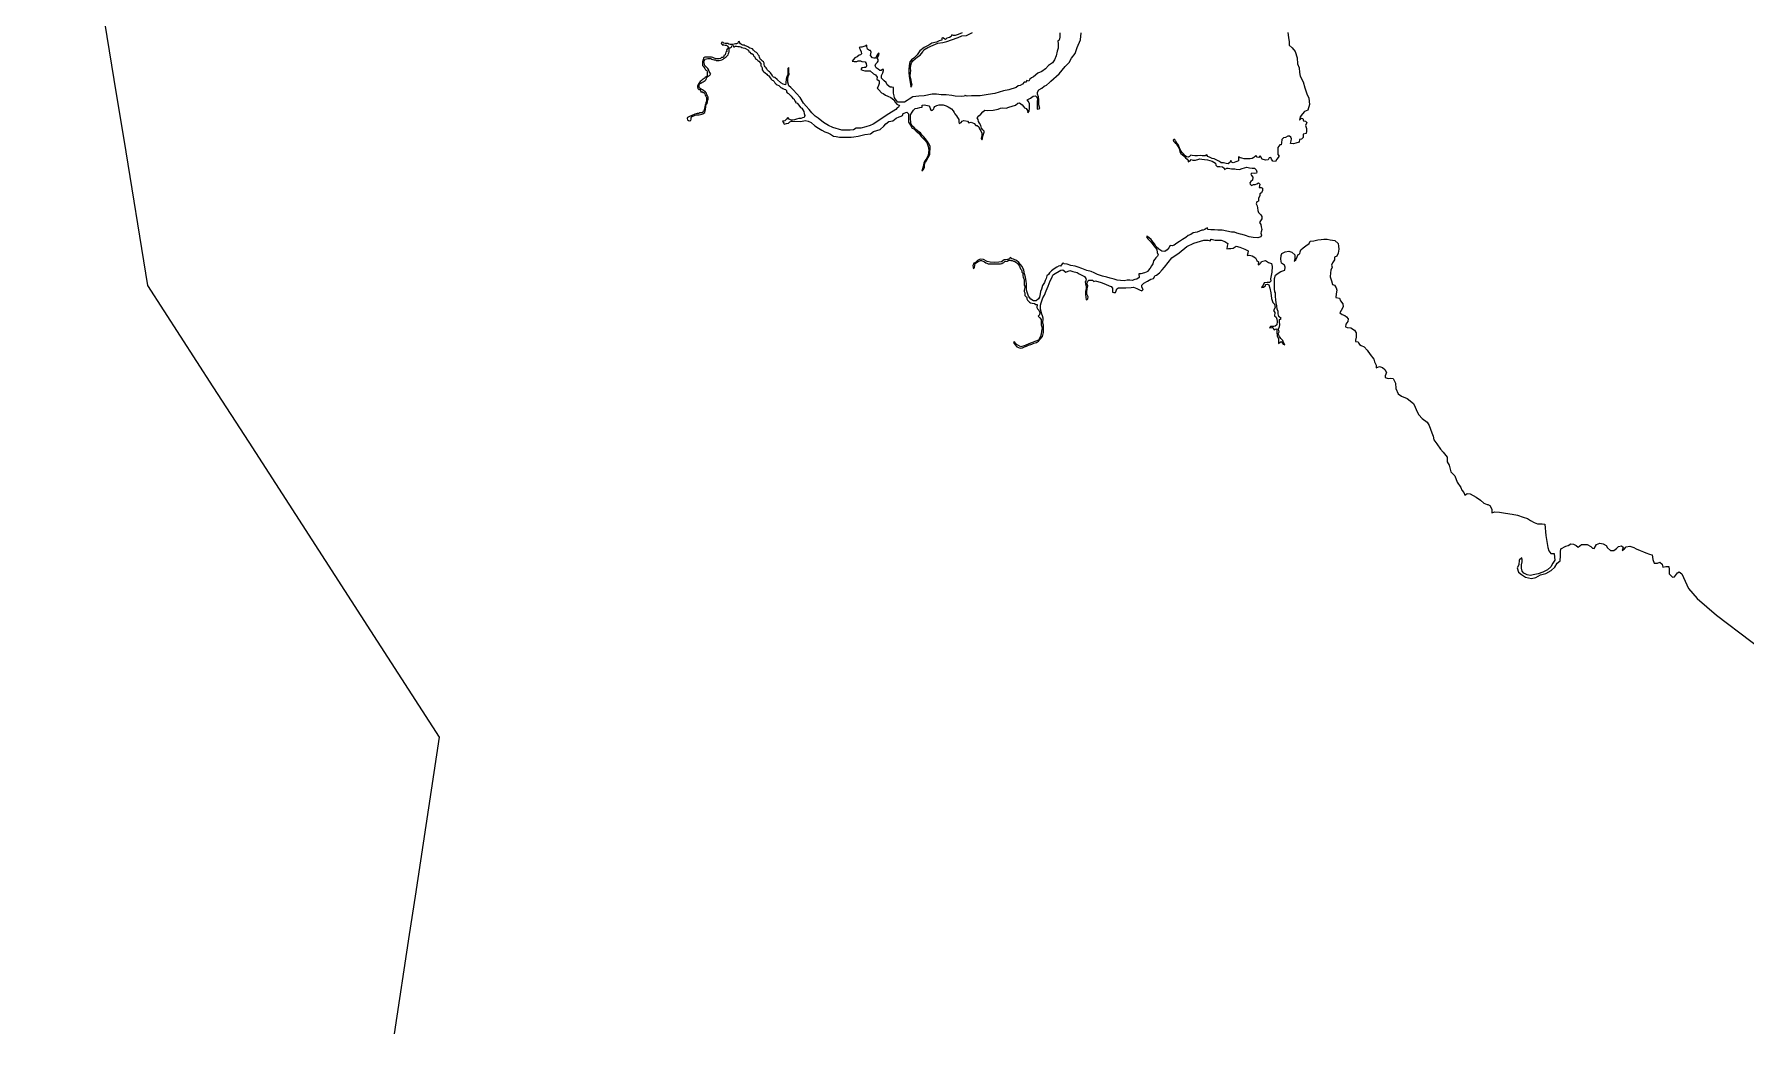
# Model space of a CAD drawing. Extents: x 283583 to 658922, y 889284 to 1241133.
# Drawn here: x 357370 to 366771, y 1113501 to 1118992 of the extents above; entities that cross this region are included whole.
import ezdxf

# ---------------------------------------------------------------- set-up
doc = ezdxf.new("R2010")
doc.units = 0
doc.header["$MEASUREMENT"] = 0
doc.layers.add('138 kV', color=174, linetype='Continuous')
doc.layers.add('GUANACASTE', color=7, linetype='Continuous')

msp = doc.modelspace()

# ---------------------------------------------------------------- linework, layer by layer
at = {"layer": '138 kV'}
for points in [[(357370.1, 1121415.9), (357412.1, 1121158.4), (357455.4, 1120894.1), (357505.7, 1120588.1), (357594.5, 1120044), (357684.1, 1119498), (357728, 1119229.3), (357768.9, 1118979.3), (357820.3, 1118664.9), (357861.4, 1118413.9), (357992.7, 1117612.4), (358351.8, 1117055.7)], [(358351.9, 1117055.8), (358549.1, 1116750.5), (358769, 1116409.9)], [(358768.9, 1116409.8), (358967.7, 1116102.1), (359217.5, 1115715.4), (359594.7, 1115131.1), (359461.8, 1114257.4), (359429.6, 1114046.1), (359346.7, 1113501.5)]]:
    msp.add_lwpolyline(points, dxfattribs=at)
at = {"layer": 'GUANACASTE', "color": 241, "ltscale": 0.8}
for points in [[(363004.1, 1119000.4), (363003.8, 1118975.5), (362998.8, 1118960.3), (362991.7, 1118955.6), (362994.3, 1118938.9), (362994.1, 1118916), (362988.3, 1118898.7), (362983.1, 1118873.8), (362973.1, 1118852.3), (362962.4, 1118835.8), (362941.2, 1118820), (362924.2, 1118802.7), (362904.4, 1118787.6), (362883.3, 1118778.1), (362858.4, 1118757.2), (362847, 1118753.1), (362837.7, 1118744.7), (362833.4, 1118734.3), (362820.6, 1118737), (362818.4, 1118728), (362807, 1118728), (362797.8, 1118717.7), (362785.8, 1118710.8), (362775.2, 1118708.9), (362762.5, 1118700), (362723.8, 1118686.7), (362693.3, 1118680.3), (362646.6, 1118667.2), (362610.3, 1118661), (362566, 1118653.7), (362518.2, 1118652.8), (362495, 1118651.1), (362482.4, 1118655.4), (362481.7, 1118654.7), (362478.9, 1118651.3), (362463.4, 1118650.2), (362427.7, 1118652.1), (362410.3, 1118656), (362379.1, 1118659.5), (362352, 1118660), (362325.1, 1118662), (362301.7, 1118662.5), (362257.3, 1118654.2), (362228, 1118651.8), (362195.9, 1118648), (362175.4, 1118635.7), (362165, 1118627.4), (362150.3, 1118619.2), (362114.2, 1118619.7), (362103.9, 1118629.5), (362094.3, 1118642.8), (362093.8, 1118653.9), (362089.1, 1118667.9), (362089.3, 1118683.9), (362089.5, 1118699.2), (362079.7, 1118701.4), (362072, 1118701.5), (362055.3, 1118713.5), (362049.9, 1118726.8), (362038.1, 1118736.6), (362023.6, 1118751.4), (362024.5, 1118766.1), (362031.6, 1118779.9), (362034.6, 1118792.5), (362034.7, 1118798.7), (362029.8, 1118798.8), (362022.7, 1118793.3), (362015, 1118792.7), (362005.9, 1118800.5), (361994.1, 1118808.3), (361989.3, 1118818.2), (361992.2, 1118829.4), (362001.5, 1118839.1), (362005, 1118844.7), (362005.1, 1118853.1), (362001, 1118859.4), (362003.2, 1118868.5), (362008.9, 1118876.8), (362011.1, 1118884.5), (362009.7, 1118888.7), (362004.8, 1118885.3), (361998.3, 1118875.5), (361994.7, 1118866.5), (361990.4, 1118860.3), (361982, 1118860.4), (361974.3, 1118863.2), (361963.9, 1118875.3), (361965.4, 1118885), (361966.9, 1118892.7), (361964.2, 1118901.8), (361957.8, 1118901.9), (361946, 1118909.7), (361943.3, 1118923.8), (361943.4, 1118931.5), (361934.2, 1118926.7), (361926.4, 1118924), (361915.8, 1118920.6), (361908.8, 1118920.7), (361901.7, 1118918.7), (361905.9, 1118908.1), (361912.8, 1118896.1), (361913.4, 1118883.5), (361908.4, 1118879.4), (361900.7, 1118877.4), (361890.7, 1118868.5), (361877.9, 1118861.6), (361870.1, 1118853.3), (361863, 1118844.3), (361873.6, 1118841.4), (361888.4, 1118842.6), (361896.2, 1118846), (361907.5, 1118845.9), (361915.2, 1118843), (361933.4, 1118840), (361940.3, 1118830.8), (361940.9, 1118817.6), (361937.4, 1118808.6), (361928.2, 1118808.7), (361915.6, 1118806.8), (361909.9, 1118799.2), (361919, 1118794.9), (361932.3, 1118791.9), (361947.7, 1118791.8), (361961, 1118790.2), (361979, 1118775.4), (361990.9, 1118769.7), (361999.2, 1118757.1), (361998.3, 1118745.3), (362010.8, 1118735.4), (362011.3, 1118720.8), (362007, 1118709.7), (362002.7, 1118700.8), (362000.5, 1118695.2), (362008.8, 1118686.1), (362024, 1118670.6), (362032.4, 1118666.3), (362044.9, 1118657.1), (362058.1, 1118651.5), (362074.8, 1118645.1), (362092.1, 1118632.6), (362099.6, 1118618), (362107.1, 1118608.3), (362115.4, 1118604.1), (362122.3, 1118602), (362117.3, 1118591.7), (362110.3, 1118587.6), (362103.2, 1118579.3), (362063.9, 1118554.9), (362021.7, 1118527.6), (361998.4, 1118511.2), (361978.7, 1118498.3), (361961.1, 1118490.8), (361937.3, 1118483.5), (361910, 1118476.2), (361884.9, 1118475.2), (361869.4, 1118467.1), (361851.1, 1118464.5), (361828, 1118464.9), (361805.9, 1118465.7), (361756.5, 1118480.1), (361732.3, 1118490.7), (361705.9, 1118507.7), (361675.5, 1118531.7), (361660.2, 1118542.3), (361640.8, 1118559.9), (361625.7, 1118578.1), (361610.6, 1118596.3), (361595.4, 1118613.8), (361577.6, 1118643.9), (361556.3, 1118667), (361541.1, 1118683.9), (361525.2, 1118698.6), (361514.8, 1118709.2), (361509.4, 1118729.4), (361509.7, 1118749.6), (361512.5, 1118762.9), (361517.5, 1118772.5), (361515, 1118787.7), (361515.2, 1118810.1), (361508.8, 1118804.6), (361509.1, 1118771.2), (361504.1, 1118758.1), (361500.5, 1118745.5), (361498.2, 1118724.7), (361496.7, 1118714.3), (361483.5, 1118717.9), (361471, 1118725), (361450.1, 1118744.1), (361437, 1118754), (361430.7, 1118756.8), (361425.2, 1118761.7), (361422.5, 1118768), (361414.2, 1118780.6), (361408.7, 1118784.9), (361402.4, 1118789.1), (361397.6, 1118794.8), (361393.5, 1118801.1), (361390.7, 1118808.1), (361385.2, 1118813), (361381.8, 1118819.3), (361379.1, 1118826.3), (361379.2, 1118833.9), (361376.5, 1118840.9), (361370.2, 1118844.4), (361364.7, 1118849.4), (361358.4, 1118852.9), (361355.7, 1118859.9), (361353.7, 1118866.8), (361351, 1118873.8), (361346.2, 1118879.4), (361342.1, 1118885.6), (361336.6, 1118891.3), (361330.3, 1118895.5), (361325.5, 1118899.7), (361320.7, 1118905.3), (361315.2, 1118911.6), (361308.3, 1118914.4), (361301.3, 1118915.9), (361288.8, 1118923), (361281.8, 1118925.9), (361274.9, 1118928.1), (361268.6, 1118931.6), (361261.6, 1118931.7), (361255.4, 1118935.2), (361249.9, 1118939.4), (361245.8, 1118945), (361243.1, 1118952), (361236.8, 1118950), (361234.6, 1118943.1), (361228.2, 1118939.7), (361221.2, 1118939.8), (361214.9, 1118937.1), (361207.2, 1118936.5), (361200.1, 1118935.2), (361193.1, 1118935.3), (361186.1, 1118938.2), (361179.9, 1118940.4), (361164.2, 1118940.6), (361157.3, 1118943.5), (361151.7, 1118947.7), (361144.7, 1118946.4), (361143.3, 1118940.2), (361149.5, 1118938), (361152.3, 1118931.8), (361158.6, 1118934.4), (361165.5, 1118932.3), (361172.5, 1118932.2), (361178.1, 1118927.2), (361181.5, 1118921), (361181.4, 1118913.3), (361175.8, 1118910.6), (361172.9, 1118905.1), (361173.5, 1118896.8), (361167.9, 1118892.7), (361167.1, 1118886.5), (361165, 1118879.6), (361158.6, 1118875.5), (361157.2, 1118869.2), (361151.5, 1118863.8), (361144.5, 1118863.8), (361138.8, 1118859), (361131.8, 1118856.3), (361124.8, 1118856.4), (361117.1, 1118856.5), (361110.1, 1118858), (361103.8, 1118860.8), (361096.9, 1118863.7), (361089.9, 1118865.9), (361059.8, 1118866.2), (361052.8, 1118866.3), (361046.4, 1118862.2), (361045.6, 1118855.3), (361042.1, 1118849.7), (361040.6, 1118842.8), (361040.4, 1118828.2), (361041, 1118821.2), (361045.8, 1118815.6), (361050.6, 1118810), (361053.4, 1118803), (361056.8, 1118796.7), (361063.8, 1118793.1), (361065.8, 1118786.1), (361065.5, 1118763.8), (361061.2, 1118757.6), (361055.5, 1118753.5), (361049.9, 1118748.7), (361043.5, 1118746), (361037.9, 1118741.2), (361033.6, 1118735.6), (361027.3, 1118732.2), (361023.7, 1118726), (361019.4, 1118719.8), (361012.3, 1118707.4), (361012.2, 1118700.4), (361014.9, 1118693.4), (361020.4, 1118688.4), (361028.1, 1118688.3), (361030.1, 1118680.6), (361032.2, 1118673.6), (361037.1, 1118677.1), (361042.7, 1118672.1), (361049.6, 1118671.3), (361053.1, 1118665), (361055.8, 1118658), (361059.2, 1118651.7), (361062, 1118644.7), (361063.3, 1118638.4), (361063.2, 1118630.7), (361061.7, 1118623.7), (361058.8, 1118616.8), (361058.7, 1118609.8), (361054.4, 1118603.6), (361054.3, 1118593.8), (361049.2, 1118578.5), (361049.1, 1118570.8), (361042.8, 1118567.4), (361040, 1118560.5), (361025.3, 1118560.7), (361019.7, 1118557.4), (361012, 1118556.8), (361005.1, 1118554.1), (360998.1, 1118553.5), (360979.2, 1118543.4), (360972.2, 1118541.4), (360965.3, 1118538.1), (360958.3, 1118535.4), (360956.2, 1118529.2), (360958.9, 1118522.2), (360963.7, 1118517.3), (360969.9, 1118515.8), (360976.9, 1118518.5), (360978.3, 1118525.4), (360978.4, 1118532.3), (360979.9, 1118539.2), (360986.8, 1118541.2), (360993.1, 1118544.6), (361000.1, 1118546.6), (361007.1, 1118549.2), (361021.7, 1118549), (361028.7, 1118551.7), (361036.4, 1118553.6), (361043.4, 1118554.2), (361047.6, 1118559), (361052.5, 1118561.7), (361056.2, 1118578.4), (361057, 1118585.3), (361058.5, 1118592.3), (361058.6, 1118600), (361061.5, 1118606.9), (361067.1, 1118612.4), (361068.6, 1118619.4), (361068.7, 1118626.3), (361070.9, 1118633.3), (361071.7, 1118640.3), (361071.1, 1118647.2), (361068.4, 1118654.2), (361064.9, 1118660.6), (361062.2, 1118667.6), (361057.4, 1118673.2), (361046.3, 1118683.1), (361040, 1118687.3), (361033.1, 1118690.2), (361027.5, 1118694.4), (361022.7, 1118699.3), (361021.4, 1118706.3), (361022.1, 1118713.3), (361024.3, 1118720.2), (361030.7, 1118723.6), (361037, 1118727.7), (361044, 1118730.5), (361049.7, 1118733.9), (361056, 1118738), (361060.3, 1118744.2), (361061.8, 1118751.2), (361065.4, 1118757.4), (361071.8, 1118761.5), (361078.8, 1118764.9), (361083.1, 1118769.7), (361086, 1118776.7), (361083.2, 1118778.8), (361077, 1118787.9), (361074.3, 1118798.3), (361069.5, 1118803.9), (361062.6, 1118810.9), (361052.2, 1118821.5), (361050.9, 1118828.4), (361050.3, 1118835.4), (361048.3, 1118842.3), (361051.9, 1118848.5), (361056.1, 1118854.7), (361063.2, 1118856.7), (361070.2, 1118859.4), (361086.3, 1118859.2), (361091.1, 1118854.3), (361098.1, 1118853.5), (361104.4, 1118850.7), (361111.4, 1118850.6), (361117.7, 1118847.1), (361132.4, 1118847), (361140.1, 1118849), (361147.2, 1118851.7), (361153.5, 1118855.8), (361159.2, 1118860.5), (361164.8, 1118864.6), (361170.4, 1118867.2), (361176.1, 1118872.7), (361181, 1118878.8), (361183.2, 1118885.6), (361186.1, 1118892.5), (361186.8, 1118895.3), (361186.3, 1118910.6), (361186.3, 1118918.2), (361193.3, 1118918.1), (361199.6, 1118920.1), (361201.8, 1118927.7), (361208.1, 1118929.7), (361210.1, 1118922.8), (361216.4, 1118922), (361220.6, 1118926.1), (361227.6, 1118926.7), (361235.3, 1118925.2), (361243.6, 1118924.4), (361250.6, 1118923), (361257.5, 1118919.4), (361263.8, 1118917.9), (361272.8, 1118915), (361292.9, 1118904.4), (361294.9, 1118896), (361301.1, 1118893.2), (361305.2, 1118886.9), (361311.5, 1118885.4), (361319.2, 1118880.5), (361321.3, 1118873.5), (361326.9, 1118869.3), (361329.6, 1118863), (361332.4, 1118856.1), (361339.4, 1118853.9), (361343.6, 1118846.9), (361350.6, 1118843.4), (361360.3, 1118832.1), (361360.2, 1118818.2), (361364.3, 1118814.7), (361368.5, 1118807.7), (361369.2, 1118795.8), (361374.1, 1118788.8), (361374.8, 1118788.1), (361393.5, 1118772.9), (361396.9, 1118767.3), (361404.6, 1118763.7), (361409.4, 1118757.4), (361412.1, 1118752.5), (361416.9, 1118744.7), (361422.5, 1118739.1), (361428.8, 1118738.3), (361434.3, 1118731.9), (361438.4, 1118724.9), (361445.2, 1118717.8), (361450.8, 1118715), (361459.1, 1118710.7), (361464, 1118706.5), (361470.2, 1118700.1), (361476.4, 1118697.3), (361482.6, 1118693.1), (361489.6, 1118690.9), (361495.9, 1118688.7), (361501.4, 1118683.1), (361501.3, 1118675.5), (361504.7, 1118669.9), (361512.3, 1118666.3), (361518.5, 1118661.4), (361523.3, 1118655.8), (361527.4, 1118652.3), (361533.6, 1118645.3), (361537, 1118639), (361543.9, 1118635.5), (361546.6, 1118628.5), (361551.4, 1118624.3), (361551.2, 1118617.4), (361560.9, 1118613.1), (361569.1, 1118602), (361579.3, 1118588.8), (361585.5, 1118585.2), (361596.5, 1118567.8), (361599.8, 1118556), (361602.6, 1118544.8), (361598.3, 1118533.8), (361589.2, 1118532.6), (361581.5, 1118529.9), (361570.3, 1118528.7), (361557.7, 1118526.1), (361545.8, 1118522.1), (361536.7, 1118520.1), (361527.6, 1118520.2), (361516.6, 1118525.9), (361509.7, 1118534.2), (361502, 1118525.3), (361493.6, 1118517), (361480.4, 1118513.6), (361486.5, 1118503.8), (361489.3, 1118497.6), (361501.8, 1118501.7), (361512.2, 1118504.4), (361519.9, 1118511.3), (361530.3, 1118514), (361580.6, 1118513.2), (361604.4, 1118517.8), (361621.3, 1118514), (361636.7, 1118507.5), (361657.2, 1118489.6), (361678.4, 1118476.6), (361695.8, 1118464.5), (361713.2, 1118456.7), (361729, 1118451.1), (361743.5, 1118442.4), (361759.4, 1118431.2), (361775.5, 1118431), (361792.8, 1118427.4), (361812.3, 1118427.3), (361833.2, 1118426.4), (361857.6, 1118426.1), (361872.3, 1118429.3), (361896.2, 1118432.5), (361932.6, 1118441.7), (361963.3, 1118445.6), (361980.2, 1118458.5), (361997.7, 1118463.9), (362015.8, 1118469.2), (362035.7, 1118487.7), (362047.1, 1118500), (362063.2, 1118512.3), (362085.5, 1118516.9), (362095.9, 1118523.7), (362104.3, 1118531.3), (362120.5, 1118538.7), (362131.7, 1118542.7), (362138.7, 1118546.1), (362142.3, 1118556.4), (362162.6, 1118564.5), (362171.5, 1118554), (362172.6, 1118535.3), (362172.2, 1118509.7), (362182.4, 1118492.9), (362191.3, 1118476.8), (362201.7, 1118472.5), (362213.4, 1118459.2), (362230, 1118446.5), (362242.4, 1118431), (362260.3, 1118412.6), (362272.8, 1118398), (362280.9, 1118375.8), (362284.2, 1118355.7), (362281.9, 1118342), (362279.7, 1118327.4), (362273.2, 1118310.9), (362261.8, 1118297.1), (362256.8, 1118284.7), (362251.7, 1118265.3), (362248.8, 1118252.9), (362245.9, 1118239.1), (362254.3, 1118249.3), (362259.3, 1118260.4), (362260.8, 1118270.1), (362261.6, 1118281.9), (362264.5, 1118288.8), (362271.6, 1118297), (362276.6, 1118308.8), (362283, 1118319.8), (362288.8, 1118332.2), (362289.7, 1118347.5), (362291.2, 1118358.5), (362291.3, 1118366.9), (362291.4, 1118376), (362285.2, 1118388.5), (362276.3, 1118402.6), (362266, 1118417.4), (362254.3, 1118430.6), (362245.3, 1118439), (362237.7, 1118450.1), (362229.4, 1118456.4), (362222.5, 1118462.1), (362212.8, 1118469.1), (362201.1, 1118481.1), (362196.3, 1118486), (362188, 1118493.7), (362184, 1118503.4), (362184.1, 1118513.1), (362182.9, 1118524.2), (362183, 1118536), (362183.9, 1118549.1), (362192.5, 1118564.3), (362200.3, 1118575.3), (362209.4, 1118583.5), (362221.3, 1118586.1), (362234.6, 1118589.5), (362247.9, 1118592.1), (362247.4, 1118602.4), (362259.3, 1118605), (362283.6, 1118598.7), (362288.4, 1118591.1), (362291, 1118581.4), (362297.2, 1118573), (362303.5, 1118574.3), (362311.3, 1118581.8), (362312.8, 1118588.8), (362317.1, 1118595.7), (362328.3, 1118600.4), (362340.9, 1118604.4), (362362.6, 1118604.2), (362379.4, 1118598.6), (362389.8, 1118593.6), (362407.9, 1118583), (362417.6, 1118571.8), (362422.4, 1118562), (362426.5, 1118554.4), (362435.5, 1118544.5), (362441.8, 1118534.8), (362448.7, 1118522.9), (362449.2, 1118511.7), (362451.2, 1118501.3), (362461.8, 1118507.4), (362466.1, 1118514.3), (362476.7, 1118517.7), (362496.9, 1118514), (362503.1, 1118505.5), (362516.5, 1118508.2), (362531.9, 1118502.4), (362541, 1118489.8), (362549.4, 1118491.1), (362558.5, 1118482.7), (362561.9, 1118471.5), (362569.5, 1118461.6), (362574.3, 1118449), (362574.8, 1118435.8), (362570.5, 1118419.8), (362574, 1118411.4), (362578.9, 1118418.3), (362579.7, 1118432.2), (362583.3, 1118444), (362588.4, 1118453.7), (362588.4, 1118460), (362580.8, 1118466.4), (362573.2, 1118476.2), (362569.9, 1118490.2), (362561.5, 1118502.8), (362556, 1118513.3), (362554.7, 1118524.5), (362548.5, 1118533.6), (362559.2, 1118543.3), (362568.4, 1118552.3), (362579.9, 1118565.4), (362591.1, 1118575), (362606.4, 1118574), (362637.4, 1118575.2), (362664.8, 1118581.1), (362676.7, 1118586.5), (362690, 1118587), (362708.9, 1118586.8), (362723, 1118592.2), (362742.1, 1118597.5), (362759, 1118602.9), (362772.4, 1118612.5), (362782.3, 1118615.2), (362795.5, 1118604.6), (362803.8, 1118594.7), (362809.3, 1118587), (362818.3, 1118583.4), (362825.9, 1118573.6), (362827.2, 1118561), (362835.6, 1118568.6), (362836.5, 1118586.7), (362835.9, 1118596.5), (362837.5, 1118609), (362832, 1118622.3), (362823.7, 1118631.4), (362842, 1118641.6), (362857.4, 1118652.5), (362869.9, 1118653.8), (362875.4, 1118650.2), (362880.9, 1118636.3), (362878.7, 1118623.1), (362877.9, 1118610.6), (362879.1, 1118594.6), (362879, 1118580.7), (362893, 1118584), (362888.3, 1118604.2), (362887, 1118616.7), (362887.1, 1118632), (362886.5, 1118647.3), (362881.2, 1118662), (362879.9, 1118673.1), (362887.8, 1118686.2), (362904.5, 1118695), (362916.4, 1118706.6), (362930.3, 1118712.6), (362945.7, 1118726.2), (362954.2, 1118733.8), (363000.2, 1118774.6), (363032, 1118814.5), (363054, 1118837.2), (363066.9, 1118860.1), (363087.5, 1118887), (363099.1, 1118918.3), (363117.2, 1118962), (363120.5, 1119000.2)], [(362466.5, 1118999.9), (362445.6, 1118990.5), (362429, 1118984.5), (362419.3, 1118984.6), (362410.5, 1118989.4), (362406.2, 1118979.3), (362397.2, 1118973.2), (362383.4, 1118969.9), (362374.4, 1118963.2), (362360.1, 1118972.2), (362355.3, 1118970.2), (362354.4, 1118960), (362340, 1118956.1), (362326.2, 1118948.7), (362300.2, 1118942.2), (362283.7, 1118931.6), (362258.3, 1118918.3), (362233.5, 1118901), (362218.9, 1118878.1), (362201.6, 1118861.3), (362189.2, 1118852), (362178.7, 1118839.9), (362175.8, 1118819.5), (362173.5, 1118797.9), (362174, 1118781.6), (362176.5, 1118762.5), (362178.9, 1118738.7), (362182.1, 1118718.3), (362184.1, 1118705.5), (362185.4, 1118701.4), (362193, 1118711.5), (362187.6, 1118725.1), (362186.5, 1118742.1), (362182, 1118763.9), (362182.9, 1118777.4), (362185.1, 1118792.3), (362183.9, 1118804.6), (362184.7, 1118822.2), (362187.6, 1118835.8), (362196.6, 1118845.1), (362222.2, 1118867.8), (362236.7, 1118877.8), (362249.9, 1118894.5), (362256.1, 1118906.7), (362278.1, 1118919.1), (362307.6, 1118931.8), (362333.7, 1118942.5), (362361.1, 1118946.3), (362383.1, 1118952.4), (362408.7, 1118961.9), (362445.4, 1118974), (362464.8, 1118982.8), (362491.1, 1118986), (362524.4, 1119000.9)], [(364256, 1119002), (364260, 1118973.7), (364263.2, 1118950.5), (364263.7, 1118932.8), (364279.9, 1118917.1), (364295.2, 1118896.5), (364306.9, 1118862.6), (364307.9, 1118830.1), (364317.6, 1118808.2), (364320.4, 1118782.3), (364323.7, 1118762.6), (364338.9, 1118730), (364348.5, 1118698.1), (364360.1, 1118664.9), (364370.5, 1118640.8), (364374.4, 1118606.2), (364364.8, 1118575.3), (364346.2, 1118567.1), (364335.4, 1118555.2), (364323.1, 1118537.8), (364320.1, 1118520.9), (364330.2, 1118531.3), (364337.9, 1118529.1), (364342.1, 1118516.4), (364352.7, 1118514.9), (364359.7, 1118507.7), (364351.7, 1118491.1), (364358.6, 1118474.8), (364358.4, 1118459.3), (364356.8, 1118446.7), (364340.5, 1118442.6), (364340.2, 1118424.3), (364330.9, 1118416), (364320.2, 1118414), (364317.9, 1118398.5), (364300.1, 1118394.5), (364287.3, 1118390.4), (364270.3, 1118392), (364273.3, 1118406.8), (364276.3, 1118416.6), (364271.4, 1118427.2), (364265.1, 1118432.9), (364255.2, 1118431.6), (364243, 1118425.4), (364231.7, 1118422.1), (364223, 1118413.7), (364220.7, 1118396.1), (364218.4, 1118384.2), (364211.3, 1118383.6), (364200.5, 1118370.3), (364199.7, 1118356.9), (364200.2, 1118344.3), (364200.1, 1118331.6), (364207.8, 1118323), (364195.5, 1118306.3), (364186.9, 1118293), (364173.4, 1118294.6), (364165, 1118305.2), (364161.6, 1118314.4), (364153.1, 1118313.8), (364146.6, 1118302.7), (364133.1, 1118300), (364115.4, 1118306.6), (364107.1, 1118319.3), (364104.3, 1118324.3), (364095.7, 1118314.6), (364087.2, 1118316.1), (364080.3, 1118325.3), (364068.8, 1118315.6), (364058.8, 1118308.7), (364048.9, 1118308.1), (364037.6, 1118306.9), (364027, 1118307), (364015, 1118307.8), (364003, 1118310.8), (363994.5, 1118312.3), (363984, 1118318.8), (363983.9, 1118306.2), (363984.5, 1118296.3), (363974.6, 1118292.2), (363956.1, 1118285.5), (363947, 1118289.1), (363942.9, 1118298.3), (363939.3, 1118289.2), (363928.6, 1118280.9), (363916.6, 1118281.8), (363902.7, 1118284.8), (363890, 1118284.9), (363879.5, 1118292.8), (363869.6, 1118297.8), (363861.2, 1118302.9), (363851.3, 1118307.9), (363840, 1118310.1), (363829.5, 1118315.2), (363816.8, 1118319.6), (363809.9, 1118330.2), (363800.6, 1118324), (363785.8, 1118324.2), (363774.5, 1118325), (363759, 1118324.6), (363744.9, 1118324.8), (363730.9, 1118326.4), (363722.4, 1118327.9), (363715.3, 1118319.6), (363707.5, 1118316.9), (363699.8, 1118317.7), (363690.8, 1118323.4), (363683.2, 1118335.4), (363675.6, 1118342.5), (363668.6, 1118351.7), (363665.2, 1118357.3), (363661.1, 1118367.2), (363656.3, 1118377), (363652.9, 1118386.1), (363648, 1118391.1), (363643.9, 1118398.8), (363638.3, 1118406.6), (363634.9, 1118414.3), (363630, 1118414.3), (363625.7, 1118410.9), (363627.7, 1118403.9), (363636.8, 1118396.1), (363643.1, 1118389.7), (363647.2, 1118381.3), (363654.1, 1118372.1), (363659.6, 1118359.5), (363663, 1118346.2), (363668.5, 1118336.3), (363674.7, 1118332.1), (363686.5, 1118322.8), (363692.7, 1118312.2), (363702.5, 1118305.1), (363707.3, 1118298), (363707.2, 1118291.7), (363719.2, 1118297.1), (363724.9, 1118303.3), (363734.1, 1118301.1), (363748.1, 1118299.5), (363765.8, 1118305.5), (363772.2, 1118308.2), (363782.8, 1118305.3), (363798.3, 1118303.7), (363813.8, 1118302), (363839.9, 1118294.7), (363857.4, 1118284.6), (363860.1, 1118273.4), (363867.8, 1118264.8), (363881.2, 1118266.1), (363896.1, 1118263.1), (363906.6, 1118256.6), (363907.9, 1118248.2), (363920.7, 1118256.5), (363927.8, 1118256.4), (363946.9, 1118251.9), (363963.9, 1118253), (363972.4, 1118250.1), (363989.4, 1118249.9), (364005.1, 1118254.5), (364017.9, 1118257.9), (364030.8, 1118261.9), (364045.7, 1118258.9), (364060.5, 1118256.6), (364071.9, 1118255.8), (364081, 1118247.9), (364085.9, 1118235.9), (364082.9, 1118229.6), (364070.8, 1118226.2), (364057.4, 1118229.2), (364053, 1118223), (364056.5, 1118215.2), (364063.5, 1118207.3), (364061.1, 1118190.5), (364052.5, 1118182.2), (364047.4, 1118175.2), (364048.9, 1118167.7), (364056.6, 1118161.9), (364067.3, 1118166), (364076.5, 1118167.3), (364085.8, 1118170), (364093.6, 1118174.9), (364102.1, 1118167.7), (364099.1, 1118158.6), (364098.3, 1118150.2), (364108.9, 1118150.1), (364116.7, 1118147.2), (364116.5, 1118133.8), (364111.4, 1118121.2), (364101.4, 1118115), (364102, 1118105.8), (364094.7, 1118090.4), (364093.9, 1118075), (364085.3, 1118072.3), (364080.9, 1118059.7), (364087.2, 1118049), (364088.4, 1118037.8), (364090.4, 1118023.7), (364095.2, 1118012.4), (364107.1, 1118000.9), (364112.7, 1117990.3), (364112.5, 1117977.7), (364105.3, 1117967.2), (364100.3, 1117958.5), (364107.2, 1117947.2), (364108.5, 1117933.8), (364111.9, 1117919), (364108.9, 1117907), (364106.7, 1117900), (364111.5, 1117888), (364106.4, 1117878.9), (364090.8, 1117874.2), (364066, 1117875.9), (364042.7, 1117879.8), (364022.9, 1117885.7), (364005.3, 1117891.6), (363994.8, 1117893.9), (363975.8, 1117898.4), (363961.7, 1117904.2), (363947, 1117904.4), (363920.3, 1117910.3), (363895.7, 1117916.2), (363871.7, 1117916.5), (363853.5, 1117918.2), (363832.4, 1117918.4), (363817, 1117919.3), (363813.6, 1117929.2), (363806.6, 1117925.8), (363800.2, 1117918.9), (363790.3, 1117916.2), (363783.3, 1117916.3), (363758.3, 1117905.5), (363735.7, 1117900.8), (363722.2, 1117891.9), (363708.1, 1117886.4), (363696, 1117875.4), (363677.6, 1117865.2), (363660, 1117852.8), (363645.1, 1117844.6), (363631.7, 1117833.6), (363619.7, 1117829.6), (363608.5, 1117831.8), (363601.3, 1117818.7), (363592, 1117806.9), (363580.7, 1117799.4), (363563.1, 1117801), (363547, 1117812.3), (363533.2, 1117825), (363525.8, 1117838.4), (363516.2, 1117850.3), (363504.4, 1117863.7), (363494, 1117874.2), (363481.5, 1117882), (363478.7, 1117880), (363486.2, 1117868.8), (363498.7, 1117855.4), (363509.1, 1117844.1), (363522.1, 1117828), (363535.8, 1117809.7), (363538.5, 1117793.6), (363543.3, 1117781), (363539, 1117772.7), (363530.5, 1117764.4), (363524.9, 1117756.8), (363518.5, 1117747.9), (363513.5, 1117730.6), (363506.5, 1117720.3), (363499.4, 1117707.2), (363487.5, 1117694.2), (363486.1, 1117688.7), (363468.5, 1117681.9), (363448.2, 1117676.6), (363437.7, 1117676.7), (363438.9, 1117656.6), (363426.1, 1117647), (363414.8, 1117645), (363401, 1117638.7), (363387.7, 1117641.6), (363372.4, 1117641.1), (363356.3, 1117637.1), (363336.1, 1117638.7), (363318.6, 1117640.3), (363301.2, 1117646.8), (363279.5, 1117651.2), (363262.1, 1117657.6), (363237.6, 1117663.5), (363210.4, 1117672.2), (363192.3, 1117681.4), (363174.9, 1117688.6), (363151.1, 1117693.8), (363124.1, 1117706), (363104.6, 1117712.4), (363087.3, 1117717.5), (363063.7, 1117721.2), (363043.6, 1117729.1), (363026.2, 1117731.4), (363021.3, 1117737), (363015.6, 1117730.1), (363006.4, 1117717.8), (362998.7, 1117719.9), (362987.3, 1117711.7), (362971.8, 1117702.9), (362957.6, 1117692.6), (362946.9, 1117682.3), (362941.2, 1117672.7), (362932.6, 1117664.4), (362927.5, 1117649.7), (362921.8, 1117640.1), (362918.9, 1117628.3), (362908.9, 1117611), (362902.4, 1117591), (362896.6, 1117579.2), (362895.8, 1117566.7), (362892, 1117547.3), (362886.4, 1117539.1), (362873.6, 1117526.7), (362858.9, 1117526.9), (362843.6, 1117536.1), (362831.2, 1117553.7), (362825.8, 1117569.1), (362819.6, 1117586.6), (362819.8, 1117606.1), (362820.1, 1117622.1), (362818.1, 1117634.6), (362814.2, 1117658), (362808.9, 1117675.5), (362806.4, 1117695.6), (362796.1, 1117716.6), (362778.9, 1117738.4), (362765.6, 1117749), (362748.7, 1117757), (362738.9, 1117759.2), (362731.3, 1117765.5), (362726.3, 1117758.6), (362715.7, 1117753.9), (362707.2, 1117751.9), (362696.7, 1117752.1), (362683.4, 1117742.5), (362667.9, 1117739.2), (362644.8, 1117737.4), (362620.9, 1117739.1), (362604.1, 1117743.5), (362583.2, 1117754.1), (362565.1, 1117755.6), (362550.3, 1117749.5), (362539.7, 1117738.5), (362530.6, 1117734.4), (362529.1, 1117729.6), (362526.2, 1117721.9), (362526.7, 1117710.8), (362528.7, 1117703.2), (362533.7, 1117711.5), (362536, 1117722.6), (362538.2, 1117731.6), (362544.5, 1117736.4), (362555.1, 1117743.2), (362567.1, 1117749.4), (362572.7, 1117749.3), (362589.4, 1117740.9), (362596.3, 1117736.6), (362602.6, 1117734.4), (362610.3, 1117731.6), (362639.1, 1117731.2), (362646.1, 1117731.1), (362653.8, 1117731), (362660.8, 1117730.3), (362677, 1117730), (362684, 1117733.4), (362689.6, 1117736.8), (362695.3, 1117738.9), (362701.6, 1117744.3), (362714.3, 1117745.6), (362722.7, 1117750.3), (362731.1, 1117750.9), (362733.2, 1117748.8), (362740.9, 1117748.7), (362748.5, 1117745.8), (362753.4, 1117745.7), (362761, 1117740.7), (362767.2, 1117735.8), (362772.7, 1117730.1), (362776.9, 1117725.2), (362782.3, 1117717.5), (362784.4, 1117711.9), (362787.1, 1117704.2), (362791.9, 1117698.6), (362794.6, 1117692.3), (362794.6, 1117685.4), (362799.4, 1117679.8), (362799.3, 1117664.5), (362802.7, 1117657.5), (362804, 1117652.6), (362807.5, 1117644.2), (362807.3, 1117628.9), (362808, 1117621.2), (362807.9, 1117613.6), (362811.4, 1117607.9), (362810.6, 1117600.3), (362808.4, 1117592.6), (362807.6, 1117585.7), (362808.2, 1117578.7), (362810.2, 1117571.8), (362810.1, 1117564.8), (362810.7, 1117557.2), (362821.6, 1117546), (362822.2, 1117539), (362826.3, 1117532.1), (362831.1, 1117525.8), (362835.9, 1117520.9), (362842.8, 1117517.3), (362850.5, 1117515.2), (362864.4, 1117513.7), (362871.3, 1117508), (362879, 1117506.9), (362877.4, 1117491.2), (362881.1, 1117483), (362887, 1117476.2), (362892.3, 1117467.9), (362893.7, 1117462.6), (362891.3, 1117449.9), (362883.7, 1117443.9), (362893.5, 1117434.1), (362900.2, 1117424.2), (362900.7, 1117405.4), (362899.9, 1117394.9), (362905.8, 1117379), (362902.5, 1117360.9), (362900.8, 1117345.1), (362896.9, 1117330.8), (362886.1, 1117312.1), (362866.2, 1117304.1), (362847.2, 1117297.7), (362833.5, 1117291.1), (362813.7, 1117283.1), (362788.7, 1117275.3), (362763.1, 1117289.9), (362753.5, 1117302.7), (362748.1, 1117298.3), (362758.6, 1117286.2), (362767.5, 1117274.1), (362785.6, 1117267.1), (362797.7, 1117269.9), (362808.3, 1117274.2), (362820.4, 1117277.8), (362831.9, 1117283.6), (362849.4, 1117290.1), (362860.8, 1117295.2), (362875.3, 1117299.5), (362886.7, 1117306.1), (362894.5, 1117316.5), (362907.5, 1117332.2), (362913.1, 1117354), (362914.1, 1117377.3), (362913.5, 1117393.2), (362910.6, 1117404.5), (362910.9, 1117433.1), (362908, 1117445.2), (362904.3, 1117455), (362896.9, 1117482.1), (362897.2, 1117504.5), (362901.1, 1117517.2), (362909.6, 1117543.3), (362918.1, 1117558.9), (362927.5, 1117582.8), (362939.1, 1117607.4), (362950.8, 1117638), (362960, 1117654.4), (362963.9, 1117667.8), (362968.5, 1117672.2), (363008.5, 1117695.3), (363020.5, 1117698.1), (363036.9, 1117685.1), (363057.4, 1117693.9), (363073.9, 1117688.6), (363098.1, 1117683.2), (363108.6, 1117676.4), (363127.6, 1117667.4), (363138.6, 1117660.7), (363146.1, 1117650.8), (363147.4, 1117641.1), (363146.7, 1117638.1), (363142.8, 1117631.4), (363143.4, 1117621.6), (363148.6, 1117608.8), (363147.6, 1117594.5), (363143.7, 1117580.3), (363145, 1117562.2), (363145.6, 1117548.6), (363148.4, 1117532.8), (363156.8, 1117538.7), (363158.4, 1117549.9), (363151, 1117564.4), (363152, 1117577.1), (363152.9, 1117592.9), (363156.1, 1117610.2), (363151.8, 1117623), (363157.9, 1117634.9), (363163.3, 1117640.9), (363182.2, 1117640.6), (363189.7, 1117633.8), (363199.6, 1117638.2), (363229.7, 1117628.8), (363254.6, 1117618.7), (363274.2, 1117610.2), (363284.8, 1117606.3), (363292.3, 1117598), (363292.9, 1117585.9), (363292.8, 1117574.6), (363299.6, 1117573), (363309.5, 1117572.9), (363313.3, 1117583.4), (363316.5, 1117593.1), (363325.6, 1117599.1), (363365.6, 1117598.6), (363394.3, 1117601.3), (363408.6, 1117601.9), (363426.6, 1117595), (363441.5, 1117587.3), (363453.5, 1117583.4), (363460.2, 1117589.4), (363454.4, 1117602.2), (363454.4, 1117613.4), (363465, 1117623.8), (363484.5, 1117634.9), (363502.9, 1117645.9), (363518.2, 1117649.4), (363526, 1117665.9), (363533.7, 1117668), (363550, 1117682.1), (363564.8, 1117697), (363578.8, 1117713.4), (363618.9, 1117764.6), (363658.6, 1117791.2), (363700, 1117826.2), (363738.9, 1117843.9), (363794.6, 1117860.8), (363816, 1117861.3), (363828.1, 1117856.7), (363835.1, 1117866.4), (363857.2, 1117861.7), (363889.9, 1117861.4), (363909.6, 1117854.3), (363925.4, 1117842), (363922.3, 1117828.5), (363920.6, 1117814.1), (363930.5, 1117815.5), (363942.7, 1117814.6), (363955, 1117816.8), (363972, 1117828.7), (363991.8, 1117823.2), (364018.5, 1117811.6), (364037.5, 1117801.5), (364034.9, 1117788.7), (364031.7, 1117775.8), (364044.7, 1117778.7), (364059.2, 1117775.5), (364078.2, 1117764), (364084.9, 1117749.5), (364093.9, 1117742.6), (364092.2, 1117725.2), (364102.2, 1117730.3), (364109.2, 1117737.8), (364110.8, 1117743.9), (364133.1, 1117749.1), (364149, 1117739), (364164.9, 1117732), (364169.3, 1117716.1), (364167.4, 1117685.8), (364163.3, 1117667.6), (364160.8, 1117647.9), (364162.1, 1117635), (364155.2, 1117628.3), (364141.5, 1117627.7), (364125.4, 1117626.3), (364119.2, 1117613.5), (364111.4, 1117600), (364122.1, 1117602.2), (364132.1, 1117609.6), (364132.2, 1117617.9), (364143.6, 1117619.3), (364150.4, 1117615.5), (364156.3, 1117598), (364161.3, 1117570.7), (364165.4, 1117539.6), (364173.5, 1117517.6), (364181.8, 1117510), (364186.1, 1117491.8), (364177.5, 1117474.5), (364184.9, 1117463.1), (364181.6, 1117445.8), (364192.2, 1117438.1), (364195.1, 1117427.5), (364196.4, 1117414.7), (364195.4, 1117395.9), (364186.2, 1117388.4), (364178.6, 1117386.3), (364160.3, 1117386.6), (364154.1, 1117379.1), (364167.1, 1117381.2), (364173.9, 1117381.1), (364180.6, 1117367.4), (364187.5, 1117372.6), (364194.4, 1117373.3), (364194.9, 1117356.7), (364196.1, 1117334.1), (364203.6, 1117321.2), (364204.8, 1117303.1), (364204.7, 1117293.3), (364213.9, 1117300.7), (364219.3, 1117303.6), (364229.8, 1117290), (364238.8, 1117285.3), (364232.2, 1117299), (364228.5, 1117310.3), (364217.2, 1117321), (364209.8, 1117332.4), (364201.6, 1117346.1), (364207.8, 1117357.3), (364205, 1117371.6), (364209, 1117385.9), (364211.4, 1117396.4), (364209.4, 1117412.3), (364209.5, 1117425.8), (364219.5, 1117430.2), (364206.7, 1117441), (364203.1, 1117456.1), (364203.3, 1117469.7), (364197.4, 1117482.6), (364194.6, 1117500), (364191.8, 1117517.4), (364189.7, 1117532.5), (364187.6, 1117550.7), (364187.9, 1117571.9), (364184.2, 1117576.5), (364182.1, 1117593.1), (364182.9, 1117649.9), (364187.8, 1117668.1), (364201.7, 1117679.3), (364216.3, 1117689), (364239.3, 1117695.6), (364241.1, 1117713.1), (364236.6, 1117723), (364221.5, 1117734.5), (364217.2, 1117756.6), (364218.2, 1117777.1), (364222.2, 1117788.4), (364241.5, 1117795.9), (364261.4, 1117799.5), (364277.4, 1117794.8), (364293.3, 1117780.2), (364294.6, 1117767.2), (364293.8, 1117760.4), (364291.2, 1117745.2), (364299, 1117752), (364306.8, 1117769.3), (364312.3, 1117781.4), (364321.5, 1117785.9), (364323.9, 1117797.2), (364326.3, 1117807.1), (364340.2, 1117819.1), (364354.1, 1117830.4), (364372.6, 1117842.3), (364378.9, 1117855.2), (364398.8, 1117856.5), (364419.5, 1117863.1), (364437.9, 1117863.6), (364452.5, 1117866.5), (364470.8, 1117866.3), (364487.6, 1117862.3), (364512.8, 1117859.7), (364532.5, 1117842.8), (364534.6, 1117828.3), (364535.2, 1117810.8), (364532.6, 1117789.6), (364524.8, 1117773.7), (364512.4, 1117767), (364512.2, 1117752.5), (364501.3, 1117736.7), (364495.8, 1117723.1), (364498.7, 1117713.2), (364490.9, 1117696.6), (364489.9, 1117682.2), (364488.9, 1117660.2), (364496.2, 1117637.3), (364500.6, 1117616.8), (364511.2, 1117612.9), (364520.2, 1117599.8), (364523.9, 1117585.4), (364520.6, 1117565.7), (364519.5, 1117545.3), (364538.6, 1117542), (364545.3, 1117527.5), (364557.3, 1117511.4), (364558.6, 1117494), (364549.2, 1117475.2), (364540.6, 1117461.7), (364554.3, 1117453.2), (364568.7, 1117447.9), (364578.5, 1117439.5), (364586.8, 1117428), (364584.3, 1117413.6), (364574.9, 1117399.3), (364572.5, 1117384.2), (364581.6, 1117381.8), (364600.7, 1117379.3), (364621.9, 1117366.9), (364630.9, 1117350.9), (364631.3, 1117328.1), (364627.3, 1117311.5), (364628, 1117304.7), (364640.9, 1117301.5), (364646.2, 1117293.8), (364649.2, 1117287), (364657.5, 1117283.1), (364675.4, 1117275.6), (364691.2, 1117256.5), (364707.6, 1117232.7), (364727.2, 1117206.7), (364732.3, 1117192.2), (364741.3, 1117173.9), (364741.1, 1117158.7), (364759.5, 1117166.9), (364775.5, 1117161.4), (364789, 1117149.8), (364797.2, 1117133.8), (364790.1, 1117115.7), (364789.2, 1117106.6), (364806, 1117100.4), (364822.1, 1117102.5), (364834.3, 1117101.6), (364846.1, 1117074.9), (364848.8, 1117046.8), (364862.1, 1117017.1), (364880.3, 1117003.2), (364910.6, 1116990.8), (364946.2, 1116963), (364955.1, 1116943.2), (364965.5, 1116918.1), (364974.5, 1116900.6), (364994.1, 1116881.4), (365020.6, 1116861.4), (365032.6, 1116842.2), (365038.4, 1116823.2), (365047.3, 1116803.4), (365054, 1116784.4), (365058.3, 1116764.6), (365074.8, 1116742.4), (365094.2, 1116711.9), (365108.5, 1116695.8), (365130.4, 1116668.3), (365130, 1116644.1), (365141.2, 1116624.3), (365151.3, 1116588.6), (365172.4, 1116565.6), (365186.3, 1116532.3), (365206.2, 1116502.7), (365211.8, 1116487.9), (365222.3, 1116474.2), (365227.5, 1116460.5), (365239.8, 1116469.4), (365257.2, 1116467), (365289.7, 1116449.2), (365314.6, 1116433), (365332.6, 1116417), (365350.8, 1116409.2), (365353.9, 1116409.1), (365364.5, 1116403.7), (365376.4, 1116384), (365376.1, 1116363.6), (365392.2, 1116367.9), (365418.1, 1116366.8), (365450.9, 1116361.1), (365487.5, 1116356), (365517.3, 1116350.4), (365547.6, 1116339.4), (365571.7, 1116331.6), (365589.1, 1116321.6), (365608.1, 1116310.8), (365626.3, 1116303), (365652.2, 1116302.7), (365667.4, 1116300.3), (365672, 1116238.9), (365683.2, 1116172.9), (365689.8, 1116154.7), (365700.4, 1116140.2), (365705, 1116140.1), (365718, 1116139.2), (365720, 1116119.5), (365722.7, 1116103.6), (365711.8, 1116087.2), (365700, 1116066.3), (365682.2, 1116049.9), (365656.9, 1116037.4), (365631.1, 1116028.5), (365612.1, 1116023.4), (365586.9, 1116019.1), (365570.2, 1116022.4), (365552, 1116031), (365543, 1116041.7), (365538.7, 1116058.3), (365538.9, 1116078), (365542.9, 1116093.1), (365543, 1116108.2), (365541.6, 1116115), (365527, 1116103.8), (365523.7, 1116078.2), (365515.1, 1116060.9), (365522.4, 1116036.7), (365539, 1116023.7), (365560.9, 1116009.7), (365593.6, 1116003.1), (365617.9, 1116007.5), (365642.4, 1116021.7), (365672, 1116030.4), (365701.9, 1116046.7), (365721.2, 1116065.2), (365734.6, 1116086.2), (365751.5, 1116099.5), (365753.6, 1116127.4), (365753.9, 1116148.6), (365755.6, 1116165.2), (365781.8, 1116180), (365795.3, 1116184.4), (365809.9, 1116192.5), (365825.1, 1116190.1), (365838.7, 1116183.9), (365849.3, 1116173.9), (365869.2, 1116188.8), (365886.8, 1116188.6), (365898.9, 1116188.5), (365920.1, 1116177.7), (365929.2, 1116169.2), (365938.3, 1116167.6), (365950.7, 1116188.7), (365969.9, 1116196.1), (365988.2, 1116192.9), (366004.1, 1116182.8), (366011.6, 1116170.6), (366028.2, 1116156.8), (366045.7, 1116156.6), (366060.4, 1116167.8), (366071.9, 1116177.5), (366088.8, 1116181.8), (366097.8, 1116174.9), (366092.2, 1116156), (366102.3, 1116164.2), (366113.1, 1116177), (366133.8, 1116179.8), (366155.1, 1116173.5), (366169.5, 1116165), (366191.6, 1116156.4), (366208.3, 1116147.9), (366221.3, 1116143.9), (366241.8, 1116135.3), (366256.3, 1116132.1), (366259.8, 1116106.3), (366267.9, 1116085.7), (366285.5, 1116087), (366297.8, 1116092.9), (366312.2, 1116081.4), (366314.3, 1116063.9), (366332, 1116068.2), (366347.3, 1116068.8), (366349.4, 1116052.1), (366349.7, 1116028.6), (366368.5, 1116009.4), (366380, 1116010.8), (366396.4, 1116033.3), (366405.7, 1116039.3), (366420, 1116027.1), (366420, 1116027.1), (366420, 1116027.1), (366456.7, 1115946.5), (366503.6, 1115892.6), (366609.3, 1115801.5), (366988, 1115515.4)]]:
    msp.add_lwpolyline(points, dxfattribs=at)

doc.saveas('drawing.dxf')
